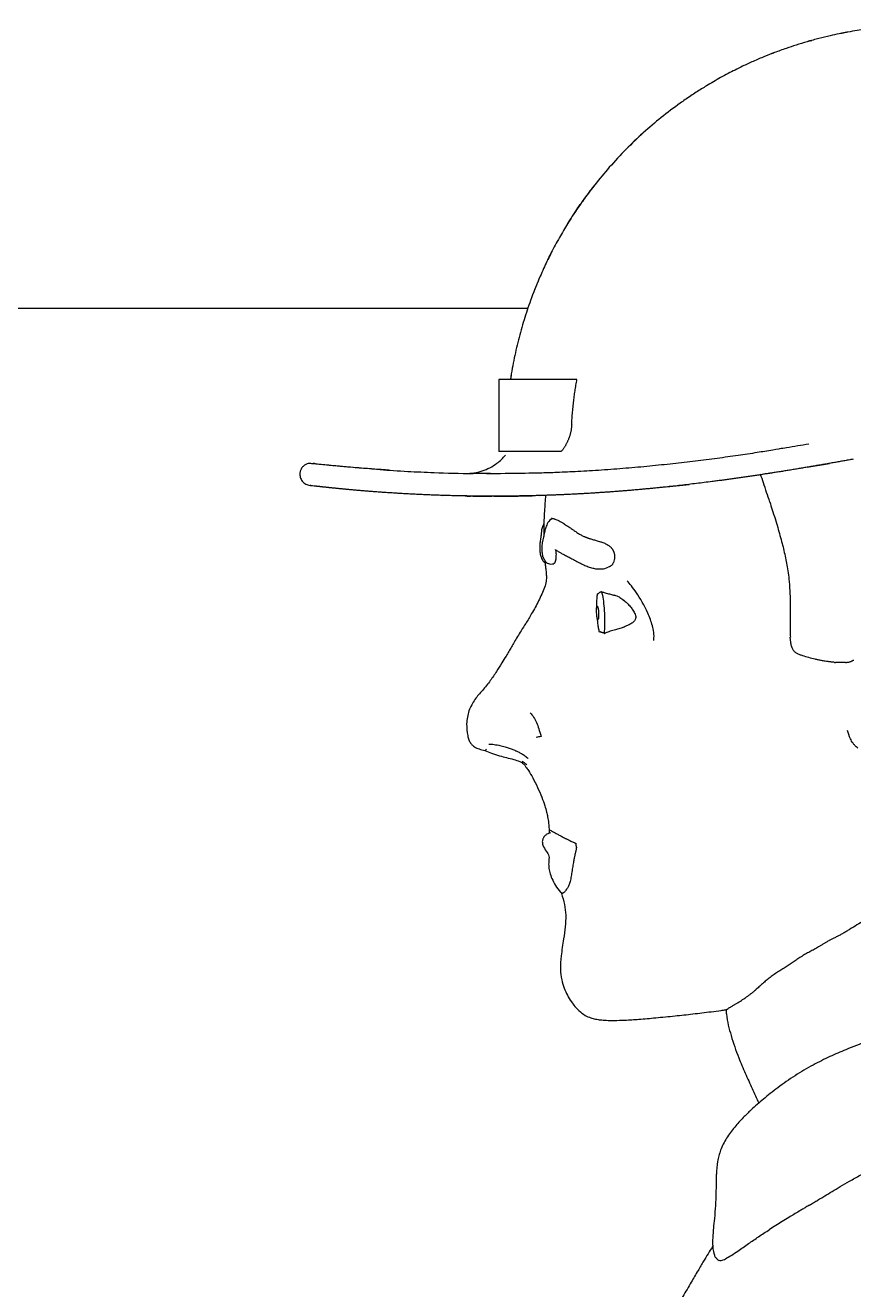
# Model space of a CAD drawing. Header units: inches. Extents: x 16559 to 58559, y 6500 to 36200.
# Drawn here: x 48949.2 to 49182.4, y 30998.1 to 31354 of the extents above; entities that cross this region are included whole.
import ezdxf

# ---------------------------------------------------------------- set-up
doc = ezdxf.new("R2010")
doc.units = ezdxf.units.IN
doc.header["$LTSCALE"] = 300
doc.layers.add('PROTEZIONI', color=40, linetype='Continuous')

# ---------------------------------------------------------------- blocks, each defined once
blk = doc.blocks.new('A$C3e97a4e5')
at = {"color": 7, "linetype": 'Continuous', "lineweight": 25}
for p, q in [((20.12, 1875.41), (20.5, 1875.52)), ((-45.61, 1780.07), (-67.62, 1780.07)), ((-67.62, 1780.07), (-67.62, 1759.75)), ((-64.15, 1781.29), (-64.33, 1780.07)), ((-50.04, 1759.75), (-67.62, 1759.75)), ((19.16, 1755.38), (25.45, 1756.44)), ((-61.46, 1753.62), (-63.94, 1753.59)), ((-20.44, 1749.84), (-14.01, 1750.53)), ((-84.01, 1747.45), (-83.34, 1747.42)), ((-76.79, 1747.29), (-77.06, 1747.27)), ((-76.69, 1747.26), (-76.32, 1747.25)), ((-71.14, 1747.2), (-69.56, 1747.2)), ((-57.4, 1747.36), (-54.43, 1747.45)), ((-56.11, 1747.41), (-54.43, 1747.46)), ((-36.55, 1727.31), (-36.85, 1727.26)), ((-39.87, 1712.76), (-39.84, 1712.66)), ((14.54, 1706.08), (14.43, 1707.56)), ((-58.05, 1667.93), (-58.05, 1667.94)), ((-6.35, 1556.24), (-6.34, 1556.38)), ((-6.35, 1556.24), (-6.34, 1556.38)), ((-6, 1532.34), (-6.12, 1532.43))]:
    blk.add_line(p, q, dxfattribs=at)
for points, knots in [([(169.5, 1741.86), (169.46, 1742.15), (169.36, 1742.8), (169.2, 1743.99), (169.06, 1745.35), (168.91, 1747.21), (168.81, 1749.63), (168.83, 1752.48), (169.04, 1755.35), (169.17, 1758.21), (169.24, 1761.08), (169.23, 1763.96), (169.16, 1766.79), (168.99, 1770.17), (168.67, 1774.03), (168.14, 1778.47), (167.44, 1782.9), (166.62, 1787.02), (165.73, 1790.85), (164.81, 1794.28), (163.8, 1797.67), (162.9, 1800.37), (162.14, 1802.49), (161.59, 1803.98), (160.98, 1805.54), (160.36, 1807.09), (159.71, 1808.63), (159.08, 1810.08), (158.22, 1811.96), (157.14, 1814.24), (155.78, 1816.9), (154.36, 1819.52), (152.91, 1822.06), (151.42, 1824.5), (149.89, 1826.89), (148.05, 1829.62), (145.84, 1832.68), (143.25, 1836.02), (140.53, 1839.27), (137.73, 1842.38), (134.78, 1845.44), (132.08, 1848.04), (129.72, 1850.18), (127.83, 1851.81), (125.91, 1853.41), (123.89, 1855.02), (121.79, 1856.62), (119.74, 1858.11), (117.64, 1859.56), (115.1, 1861.24), (112.14, 1863.08), (108.82, 1865), (105.47, 1866.79), (102.11, 1868.45), (98.72, 1869.99), (95.27, 1871.43), (90.8, 1873.13), (85.28, 1874.94), (78.72, 1876.69), (72.88, 1877.89), (67.75, 1878.69), (63.41, 1879.21), (59.09, 1879.56), (54.77, 1879.75), (50.48, 1879.78), (45.88, 1879.64), (40.98, 1879.3), (35.79, 1878.71), (30.66, 1877.89), (26.24, 1876.98), (22.42, 1876.05), (19.23, 1875.18), (16.16, 1874.25), (13.08, 1873.22), (10.12, 1872.15), (7.03, 1870.92), (4.04, 1869.65), (1.28, 1868.37), (-1.07, 1867.22), (-3.13, 1866.15), (-5.16, 1865.06), (-7.19, 1863.91), (-8.98, 1862.84), (-10.6, 1861.84), (-12.09, 1860.9), (-13.61, 1859.89), (-15.11, 1858.87), (-17.93, 1856.89), (-21.93, 1853.85), (-27, 1849.53), (-31.89, 1844.86), (-36.45, 1839.95), (-40.74, 1834.79), (-44.66, 1829.49), (-47.92, 1824.52), (-50.63, 1819.93), (-52.79, 1815.9), (-54.83, 1811.72), (-56.7, 1807.47), (-58.22, 1803.61), (-59.41, 1800.28), (-60.31, 1797.51), (-61.15, 1794.72), (-61.93, 1791.9), (-62.64, 1789.03), (-63.27, 1786.13), (-63.86, 1783.14), (-64.18, 1781.12), (-64.35, 1780.07)], [0, 0, 0, 0, 0.003146, 0.00704, 0.010751, 0.014824, 0.022437, 0.030257, 0.037806, 0.045633, 0.053322, 0.060916, 0.068875, 0.076108, 0.088165, 0.10013, 0.112089, 0.124312, 0.133962, 0.143808, 0.152947, 0.162476, 0.166722, 0.17108, 0.175345, 0.180205, 0.184482, 0.18881, 0.192989, 0.201115, 0.209163, 0.217103, 0.225104, 0.232712, 0.240171, 0.247968, 0.259234, 0.270605, 0.281999, 0.293378, 0.304322, 0.316237, 0.323629, 0.329982, 0.336314, 0.343823, 0.350781, 0.35761, 0.364221, 0.371388, 0.382089, 0.392313, 0.402309, 0.412687, 0.422532, 0.432333, 0.442777, 0.461094, 0.479075, 0.497503, 0.509137, 0.52089, 0.532735, 0.544029, 0.555787, 0.567259, 0.581152, 0.595373, 0.609293, 0.623011, 0.631717, 0.640982, 0.649697, 0.657591, 0.667112, 0.675072, 0.684414, 0.693241, 0.699639, 0.705451, 0.711939, 0.718227, 0.724254, 0.728776, 0.73359, 0.738412, 0.74352, 0.748188, 0.766156, 0.783997, 0.801875, 0.8206, 0.837975, 0.85593, 0.873712, 0.885893, 0.898795, 0.910604, 0.92337, 0.936188, 0.944052, 0.951857, 0.959685, 0.967554, 0.975434, 0.98349, 0.991434, 1, 1, 1, 1]), ([(30.62, 1877.84), (30.46, 1877.81), (30.02, 1877.73), (29.51, 1877.63), (29.07, 1877.55), (28.62, 1877.46), (28.58, 1877.45), (28.55, 1877.44)], [0, 0, 0, 0, 0.076946, 0.203365, 0.353017, 0.533227, 1, 1, 1, 1]), ([(20.06, 1875.4), (19.81, 1875.33), (19.56, 1875.26), (19.19, 1875.15), (19.17, 1875.15)], [0, 0, 0, 0, 0.968918, 1, 1, 1, 1]), ([(20.12, 1875.42), (20.07, 1875.4), (19.88, 1875.35), (19.64, 1875.28), (19.45, 1875.23)], [0, 0, 0, 0, 0.256858, 1, 1, 1, 1]), ([(9.9, 1872.05), (9.83, 1872.02), (9.55, 1871.91), (9.27, 1871.81), (9.11, 1871.74), (9.06, 1871.72), (9.07, 1871.73), (9.07, 1871.73)], [0, 0, 0, 0, 0.171008, 0.615558, 0.805151, 0.98213, 1, 1, 1, 1]), ([(-7.45, 1863.74), (-7.52, 1863.7), (-7.85, 1863.51), (-8.46, 1863.15), (-8.93, 1862.87), (-9.18, 1862.71), (-9.19, 1862.71), (-9.19, 1862.71)], [0, 0, 0, 0, 0.056077, 0.254783, 0.485806, 0.758312, 1, 1, 1, 1]), ([(-27.19, 1849.27), (-28.56, 1848.01), (-30.06, 1846.64), (-31.46, 1845.19), (-31.57, 1845.07)], [0, 0, 0, 0, 0.922873, 1, 1, 1, 1]), ([(-40.66, 1834.79), (-40.69, 1834.76), (-41.07, 1834.27), (-41.83, 1833.28), (-42.98, 1831.75), (-43.89, 1830.49), (-44.37, 1829.79), (-44.51, 1829.59)], [0, 0, 0, 0, 0.013092, 0.183178, 0.473968, 0.845703, 1, 1, 1, 1]), ([(-48.23, 1823.94), (-48.17, 1824.03), (-47.9, 1824.47), (-47.46, 1825.17), (-46.83, 1826.15), (-46.21, 1827.11), (-45.47, 1828.21), (-44.98, 1828.91), (-44.7, 1829.32)], [0, 0, 0, 0, 0.0528336, 0.2408389, 0.3824349, 0.5990876, 0.7724043, 1, 1, 1, 1]), ([(-53.78, 1813.85), (-53.66, 1814.11), (-53.39, 1814.67), (-53.1, 1815.22), (-52.95, 1815.52)], [0, 0, 0, 0, 0.466159, 1, 1, 1, 1]), ([(-56.08, 1808.86), (-56.08, 1808.87), (-56.06, 1808.9), (-56.28, 1808.41), (-56.53, 1807.81), (-56.64, 1807.54)], [0, 0, 0, 0, 0.227898, 0.665809, 1, 1, 1, 1]), ([(-56.7, 1807.41), (-56.73, 1807.33), (-56.94, 1806.83), (-57.49, 1805.46), (-58.04, 1804.08), (-58.35, 1803.19), (-58.38, 1803.13)], [0, 0, 0, 0, 0.076661, 0.500954, 0.964148, 1, 1, 1, 1]), ([(-47.1, 1767.32), (-47.08, 1767.62), (-47.05, 1768.22), (-46.99, 1769.12), (-46.92, 1770.02), (-46.85, 1770.92), (-46.77, 1771.82), (-46.67, 1772.72), (-46.55, 1773.86), (-46.38, 1775.23), (-46.15, 1776.85), (-45.9, 1778.46), (-45.71, 1779.53), (-45.61, 1780.07)], [0, 0, 0, 0, 0.070266, 0.140518, 0.210765, 0.28101, 0.35126, 0.42152, 0.491797, 0.618857, 0.745888, 0.872924, 1, 1, 1, 1]), ([(-47.1, 1767.32), (-47.1, 1767.2), (-47.12, 1766.95), (-47.15, 1766.59), (-47.2, 1766.23), (-47.26, 1765.86), (-47.32, 1765.5), (-47.4, 1765.13), (-47.49, 1764.77), (-47.59, 1764.4), (-47.71, 1764.04), (-47.83, 1763.68), (-47.92, 1763.44), (-47.97, 1763.33)], [0, 0, 0, 0, 0.08889, 0.178123, 0.267719, 0.357701, 0.448087, 0.5389, 0.630156, 0.721876, 0.814078, 0.90678, 1, 1, 1, 1]), ([(-47.97, 1763.33), (-48.01, 1763.22), (-48.09, 1763), (-48.23, 1762.69), (-48.38, 1762.37), (-48.54, 1762.06), (-48.7, 1761.75), (-48.82, 1761.55), (-48.88, 1761.45)], [0, 0, 0, 0, 0.165407, 0.331286, 0.49766, 0.664554, 0.831992, 1, 1, 1, 1]), ([(-76.95, 1753.61), (-75.38, 1753.59), (-72.22, 1754.06), (-68.38, 1756.05), (-66.42, 1757.92), (-65.71, 1758.78)], [8.281471, 8.281471, 8.281471, 8.281471, 12.505957, 16.730444, 19.714273, 19.714273, 19.714273, 19.714273]), ([(12.92, 1760.76), (11.77, 1760.57), (9.16, 1760.13), (4.76, 1759.41), (-0.45, 1758.63), (-6.23, 1757.83), (-12.36, 1757.05), (-18.69, 1756.31), (-25.22, 1755.64), (-31.92, 1755.03), (-38.69, 1754.52), (-45.16, 1754.13), (-50.98, 1753.87), (-55.91, 1753.71), (-59.99, 1753.63), (-62.36, 1753.6), (-63.42, 1753.59)], [0, 0, 0, 0, 0.042444, 0.096803, 0.163147, 0.236774, 0.313643, 0.39376, 0.477122, 0.563733, 0.65361, 0.74329, 0.823118, 0.892508, 0.951462, 1, 1, 1, 1]), ([(-48.88, 1761.45), (-48.93, 1761.35), (-49.05, 1761.16), (-49.23, 1760.88), (-49.42, 1760.59), (-49.62, 1760.31), (-49.83, 1760.03), (-49.97, 1759.84), (-50.04, 1759.75)], [0, 0, 0, 0, 0.161327, 0.324761, 0.490324, 0.658037, 0.827923, 1, 1, 1, 1]), ([(19.67, 1761.88), (17.55, 1761.52), (14.78, 1761.05), (12.01, 1760.61), (11.34, 1760.51)], [0, 0, 0, 0, 0.760379, 1, 1, 1, 1]), ([(-121.28, 1756.42), (-121.57, 1756.31), (-122.16, 1756.09), (-122.85, 1755.45), (-123.37, 1754.67), (-123.51, 1754.06), (-123.57, 1753.76)], [0, 0, 0, 0, 0.250002, 0.499712, 0.749974, 1, 1, 1, 1]), ([(-101.38, 1754.72), (-102.24, 1754.78), (-104.22, 1754.92), (-107.19, 1755.16), (-110.19, 1755.41), (-112.99, 1755.66), (-115.51, 1755.89), (-117.78, 1756.11), (-119.62, 1756.29), (-120.94, 1756.41), (-121.17, 1756.42), (-121.28, 1756.42)], [0, 0, 0, 0, 0.069867, 0.160925, 0.265848, 0.363946, 0.471739, 0.589227, 0.71642, 0.853331, 1, 1, 1, 1]), ([(-98.56, 1754.53), (-98.99, 1754.56), (-100.01, 1754.63), (-101.65, 1754.74), (-103.6, 1754.88), (-105.8, 1755.05), (-108.19, 1755.24), (-110.69, 1755.45), (-113.21, 1755.68), (-115.63, 1755.91), (-117.83, 1756.12), (-119.63, 1756.29), (-120.95, 1756.41), (-121.17, 1756.42), (-121.28, 1756.42)], [0, 0, 0, 0, 0.030464, 0.070449, 0.119985, 0.179104, 0.247835, 0.326195, 0.414201, 0.511875, 0.619271, 0.73643, 0.863342, 1, 1, 1, 1]), ([(-119.87, 1756.5), (-119.87, 1756.49), (-119.8, 1756.49), (-119.5, 1756.45), (-119.24, 1756.42)], [0, 0, 0, 0, 0.1120848, 1, 1, 1, 1]), ([(18.84, 1755.3), (18.4, 1755.22), (17.51, 1755.07), (16.18, 1754.85), (14.85, 1754.63), (13.52, 1754.41), (12.19, 1754.2), (10.86, 1753.99), (9.53, 1753.78), (8.2, 1753.57), (6.87, 1753.37), (5.98, 1753.23), (5.54, 1753.16)], [0, 0, 0, 0, 0.099783, 0.199655, 0.299601, 0.399605, 0.499651, 0.599726, 0.699813, 0.799897, 0.899965, 1, 1, 1, 1]), ([(32.12, 1757.61), (31.68, 1757.54), (30.8, 1757.38), (29.48, 1757.14), (28.15, 1756.91), (26.82, 1756.67), (25.49, 1756.44), (24.16, 1756.21), (22.83, 1755.98), (21.5, 1755.75), (20.17, 1755.52), (19.28, 1755.37), (18.84, 1755.3)], [0, 0, 0, 0, 0.099654, 0.19944, 0.299337, 0.399326, 0.499384, 0.599491, 0.699627, 0.799771, 0.899902, 1, 1, 1, 1]), ([(-123.57, 1753.79), (-123.57, 1753.36), (-123.59, 1752.52), (-122.97, 1751.37), (-121.98, 1750.51), (-121.14, 1750.3), (-120.71, 1750.2)], [0, 0, 0, 0, 0.251288, 0.501669, 0.751373, 1, 1, 1, 1]), ([(-93.22, 1754.2), (-90.85, 1754.07), (-85.05, 1753.8), (-78.66, 1753.63), (-74.84, 1753.58)], [287.89171, 287.89171, 287.89171, 287.89171, 299.100712, 314.058925, 314.058925, 314.058925, 314.058925]), ([(-61.82, 1753.64), (-62.71, 1753.61), (-67.28, 1753.49), (-71.47, 1753.54), (-74.84, 1753.58)], [0, 0, 0, 0, 0.194871, 1, 1, 1, 1]), ([(-69.98, 1753.55), (-71.07, 1753.55), (-73.06, 1753.56), (-74.28, 1753.57), (-74.83, 1753.58)], [0, 0, 0, 0, 0.547012, 1, 1, 1, 1]), ([(5.54, 1753.16), (5.1, 1753.1), (4.23, 1752.97), (2.91, 1752.77), (1.6, 1752.58), (0.29, 1752.39), (-1.03, 1752.21), (-2.34, 1752.02), (-3.65, 1751.84), (-4.96, 1751.67), (-6.27, 1751.49), (-7.88, 1751.29), (-9.78, 1751.04), (-11.98, 1750.77), (-14.17, 1750.51), (-16.36, 1750.26), (-18.55, 1750.01), (-20, 1749.86), (-20.72, 1749.78)], [0, 0, 0, 0, 0.049511, 0.099062, 0.148646, 0.198259, 0.247894, 0.297547, 0.347213, 0.396887, 0.446563, 0.496236, 0.58005, 0.66395, 0.747915, 0.831924, 0.915959, 1, 1, 1, 1]), ([(8.65, 1745.57), (8.06, 1747.37), (7.2, 1749.99), (6.33, 1752.59), (6.06, 1753.41)], [0, 0, 0, 0, 0.685643, 1, 1, 1, 1]), ([(9.41, 1753.77), (9.16, 1753.73), (8.63, 1753.65), (7.81, 1753.52), (7.25, 1753.43), (6.97, 1753.39)], [0, 0, 0, 0, 0.307391, 0.653689, 1, 1, 1, 1]), ([(-119.53, 1750.06), (-119.85, 1750.1), (-120.43, 1750.17), (-120.6, 1750.19), (-120.68, 1750.2)], [0, 0, 0, 0, 0.5542863, 1, 1, 1, 1]), ([(-116.56, 1749.73), (-116.65, 1749.74), (-116.85, 1749.76), (-117.13, 1749.79), (-117.4, 1749.82), (-117.66, 1749.85), (-117.9, 1749.88), (-118.14, 1749.91), (-118.37, 1749.93), (-118.59, 1749.96), (-118.8, 1749.98), (-119, 1750), (-119.19, 1750.02), (-119.36, 1750.04), (-119.47, 1750.06), (-119.53, 1750.06)], [0, 0, 0, 0, 0.0769777, 0.1539197, 0.2308333, 0.3077254, 0.3846033, 0.4614743, 0.5383456, 0.6152247, 0.692119, 0.7690362, 0.8459836, 0.922969, 1, 1, 1, 1]), ([(-111.94, 1749.26), (-112.08, 1749.27), (-112.35, 1749.3), (-112.75, 1749.34), (-113.15, 1749.38), (-113.53, 1749.42), (-113.9, 1749.45), (-114.27, 1749.49), (-114.62, 1749.53), (-114.97, 1749.56), (-115.31, 1749.6), (-115.63, 1749.63), (-115.95, 1749.67), (-116.26, 1749.7), (-116.46, 1749.72), (-116.56, 1749.73)], [0, 0, 0, 0, 0.076987, 0.153941, 0.230867, 0.307773, 0.384663, 0.461545, 0.538423, 0.615306, 0.692198, 0.769107, 0.846039, 0.923001, 1, 1, 1, 1]), ([(-105.8, 1748.71), (-105.99, 1748.72), (-106.37, 1748.75), (-106.93, 1748.8), (-107.47, 1748.85), (-108.01, 1748.9), (-108.54, 1748.94), (-109.06, 1748.99), (-109.56, 1749.04), (-110.06, 1749.08), (-110.54, 1749.13), (-111.02, 1749.17), (-111.49, 1749.22), (-111.79, 1749.25), (-111.94, 1749.26)], [0, 0, 0, 0, 0.0835115, 0.1669699, 0.2503811, 0.3337512, 0.4170862, 0.5003926, 0.5836767, 0.6669452, 0.7502049, 0.8334625, 0.9167252, 1, 1, 1, 1]), ([(-98.31, 1748.15), (-98.53, 1748.16), (-98.98, 1748.19), (-99.64, 1748.24), (-100.3, 1748.29), (-100.95, 1748.33), (-101.59, 1748.38), (-102.21, 1748.42), (-102.84, 1748.47), (-103.45, 1748.52), (-104.05, 1748.57), (-104.64, 1748.61), (-105.23, 1748.66), (-105.61, 1748.69), (-105.8, 1748.71)], [0, 0, 0, 0, 0.0833777, 0.166732, 0.2500672, 0.3333876, 0.4166979, 0.5000028, 0.5833072, 0.666616, 0.7499344, 0.8332676, 0.9166209, 1, 1, 1, 1]), ([(-89.61, 1747.66), (-89.87, 1747.68), (-90.38, 1747.7), (-91.14, 1747.74), (-91.89, 1747.77), (-92.64, 1747.81), (-93.37, 1747.85), (-94.1, 1747.89), (-94.82, 1747.93), (-95.53, 1747.98), (-96.24, 1748.02), (-96.94, 1748.06), (-97.63, 1748.11), (-98.08, 1748.13), (-98.31, 1748.15)], [0, 0, 0, 0, 0.083344, 0.166676, 0.249998, 0.333313, 0.416624, 0.499935, 0.58325, 0.666571, 0.749902, 0.833249, 0.916613, 1, 1, 1, 1]), ([(-45.94, 1747.8), (-46.33, 1747.78), (-47.1, 1747.74), (-48.26, 1747.68), (-49.41, 1747.63), (-50.56, 1747.58), (-51.7, 1747.54), (-52.84, 1747.49), (-53.97, 1747.45), (-55.1, 1747.42), (-56.22, 1747.38), (-57.34, 1747.35), (-58.45, 1747.32), (-59.56, 1747.3), (-60.66, 1747.28), (-61.76, 1747.26), (-62.85, 1747.24), (-63.93, 1747.23), (-65.01, 1747.21), (-66.09, 1747.21), (-67.15, 1747.2), (-68.21, 1747.2), (-68.92, 1747.2), (-69.27, 1747.2)], [0, 0, 0, 0, 0.047527, 0.095067, 0.14262, 0.190184, 0.237759, 0.285344, 0.332938, 0.380541, 0.428151, 0.47577, 0.523395, 0.571028, 0.618666, 0.666311, 0.713963, 0.76162, 0.809283, 0.856953, 0.904628, 0.952311, 1, 1, 1, 1]), ([(-20.72, 1749.78), (-21.13, 1749.74), (-21.95, 1749.66), (-23.17, 1749.53), (-24.4, 1749.41), (-25.62, 1749.29), (-26.84, 1749.18), (-28.06, 1749.07), (-29.27, 1748.96), (-30.48, 1748.85), (-31.69, 1748.75), (-32.9, 1748.66), (-34.1, 1748.56), (-35.3, 1748.47), (-36.5, 1748.38), (-37.69, 1748.3), (-38.88, 1748.22), (-40.07, 1748.14), (-41.25, 1748.06), (-42.43, 1747.99), (-43.61, 1747.92), (-44.78, 1747.86), (-45.56, 1747.82), (-45.94, 1747.8)], [0, 0, 0, 0, 0.047448, 0.094928, 0.142436, 0.189971, 0.237531, 0.285112, 0.332712, 0.380329, 0.427962, 0.475607, 0.523262, 0.570927, 0.618598, 0.666274, 0.713953, 0.761634, 0.809314, 0.856992, 0.904667, 0.952336, 1, 1, 1, 1]), ([(-69.27, 1747.2), (-69.6, 1747.2), (-70.26, 1747.2), (-71.25, 1747.2), (-72.24, 1747.21), (-73.22, 1747.21), (-74.19, 1747.22), (-75.15, 1747.24), (-76.11, 1747.25), (-77.06, 1747.27), (-78.01, 1747.28), (-78.94, 1747.3), (-79.87, 1747.32), (-80.8, 1747.35), (-81.71, 1747.37), (-82.62, 1747.4), (-83.52, 1747.43), (-84.42, 1747.46), (-85.3, 1747.49), (-86.18, 1747.52), (-87.05, 1747.55), (-87.91, 1747.59), (-88.77, 1747.63), (-89.33, 1747.65), (-89.61, 1747.66)], [0, 0, 0, 0, 0.045433, 0.090864, 0.136292, 0.181719, 0.227144, 0.272568, 0.317992, 0.363417, 0.408844, 0.454272, 0.499704, 0.54514, 0.590581, 0.636028, 0.681483, 0.726947, 0.772421, 0.817907, 0.863406, 0.90892, 0.954451, 1, 1, 1, 1]), ([(-71.14, 1747.2), (-72.08, 1747.2), (-73.81, 1747.22), (-75.06, 1747.23), (-75.58, 1747.24)], [370.285263, 370.285263, 370.285263, 370.285263, 378.546026, 387.571522, 387.571522, 387.571522, 387.571522]), ([(-74.95, 1747.24), (-74.82, 1747.23), (-74.14, 1747.23), (-72.74, 1747.22), (-71.24, 1747.21), (-70.74, 1747.21)], [0, 0, 0, 0, 0.132093, 0.713296, 1, 1, 1, 1]), ([(-69.02, 1747.2), (-68.64, 1747.2), (-67.19, 1747.2), (-65.27, 1747.22), (-63.86, 1747.23)], [0, 0, 0, 0, 0.261516, 1, 1, 1, 1]), ([(-67.17, 1747.22), (-66.88, 1747.22), (-65.62, 1747.23), (-63.43, 1747.25), (-61.35, 1747.29), (-60.54, 1747.31)], [0, 0, 0, 0, 0.154024, 0.66846, 1, 1, 1, 1]), ([(-63.86, 1747.23), (-62.4, 1747.25), (-60.66, 1747.27), (-58.56, 1747.33), (-58.23, 1747.34)], [0, 0, 0, 0, 0.845134, 1, 1, 1, 1]), ([(-54.43, 1747.52), (-54.55, 1746), (-54.81, 1742.82), (-54.97, 1739.01), (-54.96, 1736.73), (-54.95, 1736.1)], [0, 0, 0, 0, 0.400906, 0.835564, 1, 1, 1, 1]), ([(8.63, 1745.58), (8.87, 1744.85), (9.65, 1742.46), (10.84, 1738.59), (12.11, 1734.08), (12.95, 1730.55), (13.48, 1727.77), (13.84, 1725.55), (14.16, 1722.84), (14.34, 1719.96), (14.41, 1716.95), (14.39, 1714.06), (14.38, 1711.12), (14.34, 1708.96), (14.43, 1707.79), (14.44, 1707.56)], [0, 0, 0, 0, 0.059301, 0.194069, 0.3128097, 0.4208502, 0.4725593, 0.5293197, 0.5934689, 0.6813089, 0.750271, 0.8271457, 0.9067383, 0.9815404, 1, 1, 1, 1]), ([(-52.56, 1741.11), (-53, 1740.67), (-53.83, 1739.85), (-54.43, 1738.45), (-54.7, 1737.32), (-54.84, 1736.47), (-54.96, 1736.06), (-55.15, 1735.38), (-55.35, 1734.4), (-55.49, 1733.24), (-55.53, 1732.07), (-55.44, 1730.92), (-55.13, 1729.75), (-54.59, 1728.87), (-53.96, 1728.35), (-53.29, 1728.08), (-52.65, 1728.1), (-52.26, 1728.17), (-52.15, 1728.19)], [0, 0, 0, 0, 0.092343, 0.174043, 0.247725, 0.317724, 0.409597, 0.488621, 0.555269, 0.650503, 0.703644, 0.763283, 0.82527, 0.881656, 0.91074, 0.941526, 0.983157, 1, 1, 1, 1]), ([(-52.75, 1740.93), (-52.74, 1740.94), (-52.72, 1740.95), (-52.69, 1740.96), (-52.64, 1740.97), (-52.6, 1740.97), (-52.53, 1740.96), (-52.38, 1740.92), (-52.14, 1740.85), (-51.84, 1740.75), (-51.5, 1740.63), (-51, 1740.42), (-50.32, 1740.09), (-49.67, 1739.72), (-49.07, 1739.35), (-48.52, 1738.99), (-47.83, 1738.52), (-47.11, 1738.01), (-46.46, 1737.55), (-45.92, 1737.18), (-45.44, 1736.86), (-44.93, 1736.54), (-44.48, 1736.29), (-44.07, 1736.07), (-43.78, 1735.94), (-43.64, 1735.88)], [0, 0, 0, 0, 0.01653, 0.034043, 0.052517, 0.070751, 0.089216, 0.125296, 0.195851, 0.230503, 0.265051, 0.334895, 0.409132, 0.484176, 0.536132, 0.593298, 0.655089, 0.745224, 0.801896, 0.834504, 0.882153, 0.920187, 0.948752, 0.975298, 1, 1, 1, 1]), ([(-54.9, 1739.5), (-55.09, 1739.1), (-55.5, 1738.26), (-55.65, 1737.13), (-55.71, 1736.18), (-55.76, 1735.75), (-56, 1734.46), (-56.11, 1733.05), (-56.09, 1731.82), (-55.94, 1730.61), (-55.53, 1729.5), (-55.03, 1728.78), (-54.69, 1728.54), (-54.59, 1728.47)], [0, 0, 0, 0, 0.081287, 0.170594, 0.264082, 0.454142, 0.593424, 0.710627, 0.774772, 0.851585, 0.927913, 0.980737, 1, 1, 1, 1]), ([(-43.64, 1735.88), (-43.57, 1735.84), (-43.42, 1735.78), (-43.19, 1735.68), (-42.95, 1735.59), (-42.71, 1735.5), (-42.46, 1735.41), (-42.21, 1735.33), (-41.96, 1735.25), (-41.62, 1735.15), (-41.19, 1735.03), (-40.69, 1734.89), (-40.16, 1734.75), (-39.59, 1734.59), (-39.05, 1734.42), (-38.52, 1734.24), (-38.05, 1734.06), (-37.55, 1733.83), (-37.09, 1733.58), (-36.71, 1733.33), (-36.42, 1733.11), (-36.22, 1732.93), (-36.03, 1732.74), (-35.92, 1732.61), (-35.86, 1732.55)], [0, 0, 0, 0, 0.0360607, 0.0717999, 0.1072498, 0.1424431, 0.1774121, 0.2121893, 0.2468062, 0.2812941, 0.3453414, 0.4131621, 0.4695921, 0.5402994, 0.6168752, 0.6628953, 0.7265426, 0.7806126, 0.8400106, 0.8928829, 0.9220135, 0.9494934, 0.9754446, 1, 1, 1, 1]), ([(-51.75, 1732.17), (-51.75, 1732.17), (-51.76, 1732.15), (-51.62, 1732.09), (-51.34, 1731.92), (-50.84, 1731.62), (-50.17, 1731.23), (-49.34, 1730.79), (-48.43, 1730.31), (-47.37, 1729.77), (-46.27, 1729.2), (-45.05, 1728.54), (-43.76, 1727.9), (-42.49, 1727.35), (-41.28, 1726.97), (-40.08, 1726.73), (-39.06, 1726.7), (-38.12, 1726.77), (-37.43, 1726.98), (-37, 1727.12), (-36.83, 1727.18)], [0, 0, 0, 0, 0.003625, 0.043396, 0.101939, 0.179571, 0.276625, 0.375026, 0.474083, 0.54832, 0.614492, 0.688217, 0.749571, 0.799919, 0.84937, 0.889313, 0.930714, 0.955153, 0.982343, 1, 1, 1, 1]), ([(-51.47, 1732.14), (-51.48, 1732.11), (-51.52, 1732.01), (-51.52, 1731.73), (-51.52, 1731.24), (-51.5, 1730.57), (-51.54, 1730.01), (-51.56, 1729.73)], [0, 0, 0, 0, 0.0933307, 0.3252546, 0.5480337, 0.7764706, 1, 1, 1, 1]), ([(-35.86, 1732.55), (-35.83, 1732.5), (-35.75, 1732.42), (-35.65, 1732.27), (-35.56, 1732.13), (-35.48, 1731.98), (-35.4, 1731.83), (-35.33, 1731.68), (-35.27, 1731.53), (-35.21, 1731.37), (-35.16, 1731.21), (-35.1, 1730.96), (-35.04, 1730.61), (-35.01, 1730.16), (-35.03, 1729.72), (-35.11, 1729.17), (-35.27, 1728.67), (-35.48, 1728.25), (-35.65, 1727.99), (-35.83, 1727.76), (-36.03, 1727.58), (-36.24, 1727.43), (-36.39, 1727.37), (-36.46, 1727.33)], [0, 0, 0, 0, 0.0268287, 0.0531653, 0.0790902, 0.1046836, 0.1300255, 0.1551939, 0.1802651, 0.205312, 0.2304037, 0.2556052, 0.3247222, 0.3944226, 0.4650286, 0.5353587, 0.6692754, 0.7311513, 0.7910732, 0.8464917, 0.9002502, 0.9506519, 1, 1, 1, 1]), ([(-54.66, 1729.13), (-54.62, 1728.69), (-54.54, 1727.9), (-54.41, 1726.85), (-54.3, 1725.86), (-54.2, 1724.7), (-54.23, 1723.18), (-54.54, 1722.08), (-54.71, 1721.48)], [0, 0, 0, 0, 0.174349, 0.306037, 0.410717, 0.561314, 0.756823, 1, 1, 1, 1]), ([(-51.67, 1729.08), (-51.68, 1729.01), (-51.72, 1728.88), (-51.77, 1728.7), (-51.83, 1728.55), (-51.89, 1728.42), (-51.95, 1728.33), (-52.02, 1728.26), (-52.08, 1728.21), (-52.15, 1728.19), (-52.19, 1728.2), (-52.22, 1728.2)], [0, 0, 0, 0, 0.157979, 0.303353, 0.437717, 0.562313, 0.665866, 0.760406, 0.846924, 0.926423, 1, 1, 1, 1]), ([(-51.56, 1729.73), (-51.56, 1729.68), (-51.57, 1729.57), (-51.6, 1729.4), (-51.63, 1729.24), (-51.65, 1729.14), (-51.67, 1729.08)], [0, 0, 0, 0, 0.2557631, 0.5130725, 0.7472729, 1, 1, 1, 1]), ([(-54.71, 1721.48), (-55.26, 1720.22), (-56.35, 1717.71), (-58.21, 1714.38), (-59.87, 1711.59), (-61.25, 1709.46), (-62.35, 1707.71), (-63.26, 1706.19), (-64.07, 1704.8), (-64.82, 1703.49), (-65.7, 1701.99), (-66.83, 1700.11), (-68.28, 1697.8), (-70.05, 1695.16), (-71.47, 1693.45), (-72.23, 1692.53)], [0, 0, 0, 0, 0.121817, 0.241721, 0.336847, 0.408877, 0.466311, 0.520195, 0.565351, 0.608629, 0.653492, 0.719155, 0.803501, 0.894398, 1, 1, 1, 1]), ([(-40.01, 1715.82), (-40.01, 1715.83), (-40.02, 1716.35), (-40.01, 1717.31), (-39.96, 1718.64), (-39.89, 1719.35), (-39.85, 1719.7)], [0, 0, 0, 0, 0.00536, 0.339094, 0.670729, 1, 1, 1, 1]), ([(-39.39, 1719.96), (-39.42, 1719.93), (-39.48, 1719.87), (-39.57, 1719.79), (-39.68, 1719.74), (-39.77, 1719.72), (-39.82, 1719.71), (-39.85, 1719.7)], [0, 0, 0, 0, 0.316753, 0.588431, 0.815602, 0.901283, 1, 1, 1, 1]), ([(-38.61, 1720.28), (-38.61, 1720.28), (-38.59, 1720.27), (-38.59, 1720.25), (-38.6, 1720.25), (-38.65, 1720.24), (-38.76, 1720.23), (-38.9, 1720.22), (-39.05, 1720.19), (-39.18, 1720.13), (-39.27, 1720.07), (-39.34, 1720.01), (-39.38, 1719.97), (-39.39, 1719.96)], [0, 0, 0, 0, 0.040226, 0.076261, 0.124631, 0.177673, 0.298866, 0.444056, 0.584425, 0.724089, 0.862958, 0.933509, 1, 1, 1, 1]), ([(-38.61, 1720.28), (-38.47, 1720.24), (-38.19, 1720.16), (-37.65, 1720.01), (-37.06, 1719.85), (-36.27, 1719.63), (-35.64, 1719.46), (-35.16, 1719.35), (-35.09, 1719.33)], [0, 0, 0, 0, 0.145886, 0.304539, 0.505084, 0.664004, 0.949663, 1, 1, 1, 1]), ([(-37.92, 1708.58), (-37.89, 1708.78), (-37.79, 1709.62), (-37.7, 1711.48), (-37.76, 1714.27), (-37.99, 1717.07), (-38.31, 1719.08), (-38.53, 1720), (-38.61, 1720.28)], [12.704865, 12.704865, 12.704865, 12.704865, 13.40796, 15.344916, 17.281871, 19.218826, 21.155781, 22.261781, 22.261781, 22.261781, 22.261781]), ([(-35.18, 1719.35), (-35.19, 1719.35), (-35.23, 1719.36), (-35.02, 1719.35), (-34.45, 1719.21), (-33.5, 1718.73), (-32.76, 1718.16), (-32.36, 1717.86)], [0, 0, 0, 0, 0.037375, 0.248122, 0.466156, 0.71429, 1, 1, 1, 1]), ([(-39.83, 1712.65), (-39.87, 1712.74), (-39.94, 1713.02), (-40.04, 1713.63), (-40.1, 1714.37), (-40.12, 1715.1), (-40.09, 1715.72), (-40.04, 1716), (-40.01, 1716.09)], [3.873901, 3.873901, 3.873901, 3.873901, 5.810865, 7.747821, 9.684776, 11.621731, 13.558686, 15.495641, 15.495641, 15.495641, 15.495641]), ([(-39.9, 1715.99), (-39.91, 1715.99), (-39.97, 1716), (-40.04, 1715.75), (-40.09, 1715.6)], [0, 0, 0, 0, 0.356936, 1, 1, 1, 1]), ([(-40.01, 1716.09), (-39.98, 1716.19), (-39.91, 1716.28), (-39.83, 1716.19), (-39.79, 1716.1)], [8, 8, 8, 8, 9.936955, 11.873927, 11.873927, 11.873927, 11.873927]), ([(-39.79, 1716.1), (-39.75, 1716), (-39.68, 1715.73), (-39.58, 1715.11), (-39.52, 1714.38), (-39.5, 1713.64), (-39.53, 1713.02), (-39.58, 1712.74), (-39.61, 1712.65)], [11.873927, 11.873927, 11.873927, 11.873927, 13.810865, 15.747821, 17.684776, 19.621731, 21.558686, 23.495641, 23.495641, 23.495641, 23.495641]), ([(-32.53, 1717.96), (-32.35, 1717.83), (-31.82, 1717.43), (-31.02, 1716.66), (-30.2, 1715.63), (-29.64, 1714.74), (-29.24, 1713.98), (-29.08, 1713.44), (-29.07, 1712.99), (-29.14, 1712.65), (-29.28, 1712.3), (-29.43, 1712.1), (-29.51, 1711.99)], [0, 0, 0, 0, 0.100468, 0.304617, 0.468259, 0.63321, 0.720636, 0.805714, 0.848363, 0.893124, 0.942651, 1, 1, 1, 1]), ([(-39.3, 1708.9), (-39.37, 1709.26), (-39.52, 1709.98), (-39.71, 1711.28), (-39.8, 1712.21), (-39.84, 1712.66)], [0, 0, 0, 0, 0.3422988, 0.6869179, 1, 1, 1, 1]), ([(-39.61, 1712.65), (-39.64, 1712.56), (-39.71, 1712.46), (-39.79, 1712.55), (-39.83, 1712.65)], [0, 0, 0, 0, 1.936955, 3.873901, 3.873901, 3.873901, 3.873901]), ([(-29.42, 1712.11), (-29.68, 1711.87), (-30.21, 1711.36), (-31.17, 1710.9), (-32.02, 1710.5), (-32.65, 1710.26), (-32.69, 1710.23), (-32.7, 1710.22)], [0, 0, 0, 0, 0.20966, 0.441427, 0.66699, 0.834392, 1, 1, 1, 1]), ([(-38.11, 1708.77), (-38.14, 1708.77), (-38.21, 1708.77), (-38.34, 1708.78), (-38.55, 1708.8), (-38.72, 1708.85), (-38.84, 1708.92), (-38.91, 1708.96), (-38.96, 1708.98), (-39.02, 1708.99), (-39.09, 1708.99), (-39.17, 1708.96), (-39.24, 1708.93), (-39.28, 1708.91), (-39.3, 1708.9)], [0, 0, 0, 0, 0.065765, 0.14171, 0.278689, 0.543334, 0.674797, 0.749652, 0.803332, 0.866228, 0.91646, 0.961375, 0.978949, 1, 1, 1, 1]), ([(-37.92, 1708.58), (-37.91, 1708.59), (-37.9, 1708.63), (-37.88, 1708.67), (-37.89, 1708.7), (-37.91, 1708.73), (-37.99, 1708.76), (-38.07, 1708.76), (-38.11, 1708.77)], [0, 0, 0, 0, 0.0894626, 0.1696628, 0.275776, 0.3954706, 0.6558967, 1, 1, 1, 1]), ([(-37.92, 1708.58), (-37.89, 1708.59), (-37.81, 1708.62), (-37.74, 1708.65), (-37.7, 1708.67)], [0, 0, 0, 0, 0.497662, 1, 1, 1, 1]), ([(-32.6, 1710.23), (-33.01, 1710.11), (-33.9, 1709.86), (-35.26, 1709.48), (-36.59, 1709.09), (-37.36, 1708.8), (-37.7, 1708.67)], [0, 0, 0, 0, 0.208337, 0.4465661, 0.7501096, 1, 1, 1, 1]), ([(26.88, 1700.43), (26.74, 1700.44), (26.46, 1700.46), (26.02, 1700.51), (25.55, 1700.56), (24.94, 1700.64), (24.16, 1700.75), (23.24, 1700.91), (22.3, 1701.1), (21.1, 1701.37), (19.64, 1701.76), (18.35, 1702.15), (17.51, 1702.42), (17.09, 1702.56), (16.7, 1702.71), (16.19, 1702.96), (15.6, 1703.38), (15.16, 1704), (14.9, 1704.57), (14.74, 1705.04), (14.62, 1705.55), (14.57, 1705.9), (14.54, 1706.08)], [0, 0, 0, 0, 0.0292055, 0.0602795, 0.0932367, 0.1280768, 0.1880084, 0.257443, 0.3216932, 0.3853097, 0.5098879, 0.6299682, 0.6594663, 0.6885292, 0.7194741, 0.7457697, 0.8027087, 0.8630247, 0.8950381, 0.9290513, 0.9629823, 1, 1, 1, 1]), ([(29.94, 1700.4), (29.83, 1700.39), (29.62, 1700.38), (29.28, 1700.36), (28.94, 1700.36), (28.47, 1700.35), (27.87, 1700.37), (27.39, 1700.39), (27.15, 1700.41)], [0, 0, 0, 0, 0.117502, 0.23787, 0.361243, 0.487765, 0.739904, 1, 1, 1, 1]), ([(29.94, 1700.4), (30.06, 1700.41), (30.28, 1700.43), (30.6, 1700.47), (30.91, 1700.52), (31.21, 1700.6), (31.5, 1700.69), (31.78, 1700.81), (32.04, 1700.94), (32.19, 1701.04), (32.27, 1701.09)], [0, 0, 0, 0, 0.138123, 0.271026, 0.398732, 0.521424, 0.653208, 0.776243, 0.891517, 1, 1, 1, 1]), ([(-72.23, 1692.53), (-72.97, 1691.72), (-74.51, 1690), (-75.51, 1687.92), (-76.03, 1686.82)], [0, 0, 0, 0, 0.474665, 1, 1, 1, 1]), ([(-76.03, 1686.82), (-76.32, 1685.59), (-76.87, 1683.27), (-76.53, 1680.91), (-76.37, 1679.8)], [0, 0, 0, 0, 0.530536, 1, 1, 1, 1]), ([(-58.82, 1686.26), (-58.06, 1685.53), (-57.49, 1684.58), (-57.01, 1683.46), (-57, 1683.46)], [3.05194, 3.05194, 3.05194, 3.05194, 6.115051, 6.136918, 6.136918, 6.136918, 6.136918]), ([(-57, 1683.46), (-56.76, 1682.91), (-56.55, 1682.31), (-56.35, 1681.7), (-56.35, 1681.69)], [1.509985, 1.509985, 1.509985, 1.509985, 3.025022, 3.05194, 3.05194, 3.05194, 3.05194]), ([(33.47, 1676.23), (33.06, 1676.53), (32.59, 1677.01), (31.91, 1677.87), (31.07, 1679.31), (30.7, 1680.49), (30.53, 1681.26)], [0, 0, 0, 0, 0.700836, 1.401672, 2.803345, 5.60669, 5.60669, 5.60669, 5.60669]), ([(-76.37, 1679.8), (-76.27, 1679.4), (-76.09, 1678.67), (-75.62, 1677.75), (-75.08, 1677.09), (-74.27, 1676.48), (-73.08, 1676), (-72.09, 1675.72), (-71.57, 1675.57)], [0, 0, 0, 0, 0.180944, 0.324825, 0.444828, 0.552441, 0.761572, 1, 1, 1, 1]), ([(-70.4, 1677.38), (-70.29, 1677.41), (-70.08, 1677.47), (-69.13, 1677.38), (-67.82, 1677.13), (-66.28, 1676.76), (-65.01, 1676.37), (-63.9, 1675.99), (-62.95, 1675.6), (-62.06, 1675.19), (-61.16, 1674.72), (-60.16, 1674.1), (-59.62, 1673.64), (-59.32, 1673.4)], [0, 0, 0, 0, 0.086699, 0.168639, 0.31739, 0.431617, 0.521995, 0.598964, 0.672288, 0.728356, 0.80175, 0.892998, 1, 1, 1, 1]), ([(-55.72, 1679.55), (-55.99, 1679.5), (-56.44, 1679.43), (-56.85, 1679.35), (-57.06, 1679.32)], [0, 0, 0, 0, 0.766411, 1.529628, 1.529628, 1.529628, 1.529628]), ([(-71.57, 1675.57), (-70.95, 1675.34), (-69.56, 1674.82), (-67.53, 1674.12), (-65.41, 1673.6), (-63.51, 1673.15), (-62.28, 1672.73), (-61.72, 1672.53)], [0, 0, 0, 0, 0.192025, 0.431252, 0.624052, 0.826198, 1, 1, 1, 1]), ([(-71.56, 1675.58), (-71.56, 1675.58), (-71.55, 1675.57), (-71.48, 1675.62), (-71.36, 1675.73), (-71.2, 1675.88), (-71.11, 1675.97)], [0, 0, 0, 0, 0.142102, 0.415739, 0.69223, 1, 1, 1, 1]), ([(-61.72, 1672.53), (-61.45, 1672.4), (-60.98, 1672.18), (-60.38, 1671.63), (-60.11, 1671.2), (-59.96, 1670.95)], [0, 0, 0, 0, 0.376128, 0.635141, 1, 1, 1, 1]), ([(-59.74, 1671.61), (-59.89, 1671.74), (-60.23, 1672), (-60.66, 1672.3), (-61.06, 1672.5)], [0, 0, 0, 0, 0.694798, 1.398569, 1.398569, 1.398569, 1.398569]), ([(-59.96, 1670.95), (-59.73, 1670.64), (-59.02, 1669.69), (-58.45, 1668.64), (-58.06, 1667.93)], [0, 0, 0, 0, 0.322915, 1, 1, 1, 1]), ([(-58.05, 1667.93), (-57.6, 1667.03), (-56.68, 1665.25), (-55.55, 1662.62), (-54.71, 1660.3), (-54.18, 1658.45), (-53.83, 1656.81), (-53.57, 1655), (-53.45, 1653.45), (-53.39, 1652.51), (-53.38, 1652.33)], [0, 0, 0, 0, 0.18344, 0.368059, 0.52173, 0.633856, 0.717266, 0.82702, 0.968328, 1, 1, 1, 1]), ([(-53.1, 1652.44), (-53.43, 1652.34), (-54.04, 1652.15), (-54.69, 1651.59), (-55.05, 1651.06), (-55.19, 1650.74), (-55.32, 1650.4), (-55.38, 1649.98), (-55.34, 1649.5), (-55.08, 1648.52), (-54.38, 1647.37), (-53.45, 1646.15), (-53.48, 1644.99), (-53.61, 1643.84), (-53.56, 1642.42), (-53.18, 1640.75), (-52.42, 1639), (-51.38, 1637.04), (-50.34, 1635.85), (-49.79, 1635.22)], [0, 0, 0, 0, 0.062765, 0.113429, 0.152178, 0.18157, 0.207621, 0.232466, 0.257339, 0.283336, 0.377247, 0.448656, 0.489256, 0.537443, 0.612932, 0.687778, 0.777874, 0.882418, 1, 1, 1, 1]), ([(-53.3, 1652.38), (-53.31, 1652.47), (-53.32, 1652.7), (-53.33, 1652.99), (-53.31, 1653.2), (-53.21, 1653.24), (-52.97, 1653.11), (-52.48, 1652.81), (-51.72, 1652.4), (-50.85, 1651.95), (-49.89, 1651.43), (-49.2, 1651.06), (-48.85, 1650.87)], [0, 0, 0, 0, 0.043991, 0.107002, 0.17303, 0.243132, 0.318266, 0.442611, 0.58179, 0.730267, 0.860799, 1, 1, 1, 1]), ([(-48.85, 1650.87), (-48.76, 1650.83), (-48.6, 1650.74), (-48.35, 1650.61), (-48.1, 1650.49), (-47.77, 1650.33), (-47.37, 1650.13), (-47.02, 1649.98), (-46.85, 1649.9)], [0, 0, 0, 0, 0.141046, 0.264184, 0.397488, 0.522566, 0.764608, 1, 1, 1, 1]), ([(-46.85, 1649.9), (-46.76, 1649.86), (-46.57, 1649.78), (-46.33, 1649.67), (-46.15, 1649.59), (-46.05, 1649.54), (-45.98, 1649.49), (-45.95, 1649.47), (-45.93, 1649.44), (-45.92, 1649.4), (-45.93, 1649.36), (-45.94, 1649.31), (-45.94, 1649.25), (-45.95, 1649.18), (-45.94, 1649.09), (-45.92, 1648.97), (-45.89, 1648.87), (-45.85, 1648.73), (-45.82, 1648.6), (-45.8, 1648.47), (-45.79, 1648.4), (-45.78, 1648.33), (-45.79, 1648.22), (-45.8, 1648.07), (-45.85, 1647.82), (-45.92, 1647.45), (-46.04, 1646.94), (-46.13, 1646.55), (-46.18, 1646.34)], [0, 0, 0, 0, 0.100027, 0.195019, 0.24311, 0.280691, 0.297386, 0.308352, 0.314686, 0.319233, 0.327442, 0.339712, 0.352533, 0.361368, 0.382388, 0.407821, 0.425374, 0.442962, 0.48687, 0.501579, 0.512664, 0.527348, 0.543397, 0.577955, 0.624124, 0.711077, 0.836282, 1, 1, 1, 1]), ([(-46.18, 1646.34), (-46.2, 1646.21), (-46.26, 1645.95), (-46.33, 1645.58), (-46.42, 1645.15), (-46.51, 1644.65), (-46.58, 1644.26), (-46.61, 1644.08)], [0, 0, 0, 0, 0.17166, 0.333239, 0.484636, 0.749644, 1, 1, 1, 1]), ([(-46.61, 1644.08), (-46.7, 1643.59), (-46.89, 1642.55), (-47.14, 1641), (-47.37, 1639.44), (-47.67, 1638.12), (-48.1, 1637.22), (-48.51, 1636.57), (-48.86, 1636.07), (-49.15, 1635.75), (-49.4, 1635.57), (-49.6, 1635.46), (-49.75, 1635.37), (-49.85, 1635.31), (-49.89, 1635.31), (-49.91, 1635.32), (-49.9, 1635.32), (-49.9, 1635.33)], [0, 0, 0, 0, 0.084699, 0.180272, 0.27671, 0.373864, 0.460967, 0.550435, 0.620624, 0.687495, 0.750025, 0.812299, 0.868526, 0.931304, 0.991598, 0.99766, 1, 1, 1, 1]), ([(-49.96, 1635.33), (-49.66, 1634.32), (-49.06, 1632.34), (-48.69, 1629.18), (-48.87, 1625.91), (-49.42, 1622.1), (-50.1, 1618.14), (-50.38, 1614.28), (-50.03, 1611.21), (-49.06, 1608.11), (-47.49, 1605.11), (-45.41, 1602.55), (-43.47, 1601.08), (-41.84, 1600.37), (-40.38, 1599.99), (-38.94, 1599.77), (-37.19, 1599.64), (-34.91, 1599.62), (-31.84, 1599.72), (-27.93, 1599.98), (-23.22, 1600.39), (-18.99, 1600.8), (-15.51, 1601.17), (-12.98, 1601.46), (-10.42, 1601.76), (-7.77, 1602.1), (-5.53, 1602.4), (-4.16, 1602.58), (-3.72, 1602.63)], [0, 0, 0, 0, 0.041183, 0.080796, 0.12375, 0.168687, 0.231449, 0.280973, 0.319216, 0.351541, 0.407579, 0.450344, 0.479643, 0.501673, 0.519526, 0.538411, 0.558799, 0.587949, 0.627662, 0.678854, 0.741094, 0.812388, 0.84497, 0.878261, 0.911796, 0.945744, 0.982744, 1, 1, 1, 1]), ([(37.51, 1629.02), (37.11, 1628.8), (36.37, 1628.38), (34.91, 1627.56), (33.19, 1626.54), (31.55, 1625.52), (30.28, 1624.73), (29.36, 1624.18), (28.45, 1623.68), (27.57, 1623.22), (26.75, 1622.82), (25.95, 1622.43), (25.2, 1622.02), (24.47, 1621.59), (23.73, 1621.15), (23.26, 1620.86), (23.01, 1620.71)], [0, 0, 0, 0, 0.079175, 0.148861, 0.293155, 0.430076, 0.488734, 0.557683, 0.620883, 0.676002, 0.737484, 0.787809, 0.83961, 0.895444, 0.944597, 1, 1, 1, 1]), ([(23.01, 1620.71), (22.9, 1620.65), (22.69, 1620.52), (22.27, 1620.27), (21.54, 1619.84), (20.5, 1619.28), (19.3, 1618.64), (18.29, 1618.07), (17.56, 1617.62), (17.02, 1617.27), (16.54, 1616.95), (15.83, 1616.47), (14.95, 1615.86), (13.83, 1615.11), (12.65, 1614.36), (11.42, 1613.59), (10.2, 1612.8), (9.02, 1611.97), (7.9, 1611.1), (7.03, 1610.35), (6.36, 1609.74), (5.85, 1609.29), (5.35, 1608.83), (5.02, 1608.53), (4.85, 1608.39)], [0, 0, 0, 0, 0.013272, 0.026714, 0.053309, 0.106647, 0.160026, 0.213234, 0.247094, 0.266439, 0.295653, 0.320451, 0.376927, 0.437089, 0.501511, 0.569832, 0.640618, 0.712401, 0.784119, 0.855608, 0.89118, 0.927446, 0.963644, 1, 1, 1, 1]), ([(-3.72, 1602.64), (-3.69, 1602.66), (-3.63, 1602.69), (-3.24, 1602.91), (-2.86, 1603.14), (-2.58, 1603.31), (-2.27, 1603.49), (-1.93, 1603.7), (-1.47, 1603.97), (-0.9, 1604.31), (-0.25, 1604.7), (0.38, 1605.08), (0.99, 1605.48), (1.62, 1605.9), (2.05, 1606.2), (2.26, 1606.35)], [0, 0, 0, 0, 0.123089, 0.255596, 0.306274, 0.360933, 0.412432, 0.463961, 0.523129, 0.613435, 0.697677, 0.773407, 0.847968, 0.921778, 1, 1, 1, 1]), ([(2.26, 1606.35), (2.38, 1606.43), (2.6, 1606.59), (3.04, 1606.91), (3.58, 1607.32), (4.06, 1607.71), (4.38, 1607.98), (4.54, 1608.12), (4.7, 1608.25), (4.8, 1608.34), (4.85, 1608.39)], [0, 0, 0, 0, 0.1276139, 0.2455022, 0.497069, 0.7498833, 0.8115688, 0.8778964, 0.9388328, 1, 1, 1, 1]), ([(144.19, 1598.96), (143.72, 1599.46), (142.84, 1600.38), (141.34, 1601.17), (139.85, 1601.63), (138.38, 1601.87), (136.96, 1601.99), (135.44, 1602.06), (133.87, 1602.11), (132.24, 1602.17), (130.59, 1602.23), (128.37, 1602.31), (125.52, 1602.42), (121.84, 1602.58), (117.73, 1602.78), (113.29, 1603.02), (108.51, 1603.28), (103.57, 1603.53), (98.48, 1603.77), (93.66, 1603.94), (89.48, 1604.04), (86.02, 1604.08), (82.96, 1604.06), (79.87, 1604), (76.37, 1603.86), (72.05, 1603.56), (66.95, 1603.01), (61.18, 1602.05), (55.29, 1600.63), (48.98, 1598.67), (42.6, 1596.32), (36.15, 1593.8), (30.52, 1591.61), (25.45, 1589.43), (20.66, 1587.07), (15.73, 1584.14), (11.75, 1581.36), (8.82, 1579.1), (6.88, 1577.53), (5.07, 1575.97), (3.17, 1574.25), (1.04, 1572.17), (-1.29, 1569.63), (-3.16, 1567.11), (-4.46, 1564.85), (-4.95, 1563.66), (-5.2, 1563.07)], [0, 0, 0, 0, 0.027074, 0.050583, 0.071302, 0.089698, 0.106078, 0.120617, 0.139206, 0.155089, 0.170255, 0.184807, 0.212209, 0.237539, 0.264135, 0.294406, 0.321127, 0.349793, 0.379553, 0.40589, 0.427855, 0.44571, 0.459929, 0.475046, 0.492897, 0.513129, 0.54074, 0.570849, 0.603434, 0.635323, 0.675143, 0.712337, 0.74858, 0.775936, 0.805403, 0.8377, 0.869791, 0.884401, 0.89803, 0.910668, 0.923643, 0.940339, 0.95996, 0.980503, 0.990432, 1, 1, 1, 1]), ([(-3.67, 1602.66), (-3.64, 1602.22), (-3.43, 1599.75), (-2.28, 1595.18), (-0.38, 1589.67), (1.73, 1584.76), (3.65, 1580.52), (4.92, 1577.73), (5.54, 1576.36)], [0, 0, 0, 0, 0.046527, 0.266227, 0.501717, 0.671332, 0.838867, 1, 1, 1, 1]), ([(19.85, 1547.66), (20.17, 1547.85), (20.84, 1548.26), (21.87, 1548.88), (22.98, 1549.54), (24.43, 1550.41), (26.26, 1551.52), (28.57, 1552.9), (31.18, 1554.43), (34.17, 1556.13), (37.09, 1557.69), (39.83, 1559.07), (42.25, 1560.21), (44.75, 1561.3), (47.38, 1562.36), (50.09, 1563.35), (52.93, 1564.28), (55.82, 1565.14), (59.92, 1566.22), (65.29, 1567.39), (71.98, 1568.51), (77.65, 1569.16), (82.17, 1569.49), (85.49, 1569.65), (88.74, 1569.71), (91.91, 1569.68), (95, 1569.56), (98.01, 1569.36), (100.48, 1569.13), (102.41, 1568.91), (104.06, 1568.71), (105.85, 1568.46), (107.78, 1568.17), (109.04, 1567.96), (109.65, 1567.86)], [0, 0, 0, 0, 0.012448, 0.025761, 0.039967, 0.055085, 0.081726, 0.110628, 0.1434, 0.180819, 0.222677, 0.251086, 0.279809, 0.30892, 0.338488, 0.369911, 0.399278, 0.431485, 0.462703, 0.528917, 0.597138, 0.665922, 0.700122, 0.733958, 0.767418, 0.80056, 0.833474, 0.866333, 0.899215, 0.916171, 0.932324, 0.95585, 0.978374, 1, 1, 1, 1]), ([(-5.2, 1563.07), (-5.37, 1562.57), (-5.72, 1561.51), (-6.19, 1559.22), (-6.31, 1557.53), (-6.39, 1556.35)], [0, 0, 0, 0, 0.219564, 0.4545, 1, 1, 1, 1]), ([(-6.4, 1556.22), (-6.43, 1554.73), (-6.49, 1551.82), (-6.58, 1547.75), (-6.91, 1544.17), (-7.19, 1541.38), (-7.37, 1539.34), (-7.44, 1537.79), (-7.44, 1536.46), (-7.36, 1535.19), (-7.12, 1533.97), (-6.71, 1532.97), (-6.34, 1532.58), (-6.15, 1532.38)], [0, 0, 0, 0, 0.1856903, 0.3619367, 0.5125426, 0.6267702, 0.7079315, 0.778698, 0.8123217, 0.8600882, 0.9242053, 0.96078, 1, 1, 1, 1]), ([(19.85, 1547.66), (19.51, 1547.46), (18.84, 1547.06), (17.87, 1546.48), (16.74, 1545.81), (15.47, 1545.04), (13.89, 1544.09), (12.17, 1543.04), (10.34, 1541.9), (9.14, 1541.13), (8.55, 1540.75)], [0, 0, 0, 0, 0.089992, 0.176474, 0.25941, 0.387453, 0.512488, 0.678432, 0.84094, 1, 1, 1, 1]), ([(-5.61, 1532.1), (-5.43, 1532.04), (-5.04, 1531.92), (-3.8, 1532.52), (-2.21, 1533.47), (-0.05, 1534.91), (2.53, 1536.7), (5.52, 1538.77), (7.52, 1540.08), (8.55, 1540.75)], [0, 0, 0, 0, 0.089548, 0.202828, 0.324009, 0.452394, 0.645635, 0.818362, 1, 1, 1, 1]), ([(-7.4, 1536.08), (-7.43, 1536.04), (-7.88, 1535.34), (-8.74, 1533.94), (-10.09, 1531.69), (-11.67, 1529.02), (-13.61, 1525.69), (-15.99, 1521.62), (-18.85, 1516.74), (-22.18, 1511.03), (-25.96, 1504.54), (-30.09, 1497.39), (-34.45, 1489.79), (-37.38, 1484.57), (-38.86, 1481.94)], [0, 0, 0, 0, 0.00229, 0.039791, 0.078925, 0.127844, 0.188602, 0.263524, 0.353806, 0.459647, 0.580226, 0.713392, 0.855316, 1, 1, 1, 1]), ([(-6.14, 1532.38), (-6.01, 1532.27), (-5.85, 1532.15), (-5.67, 1532.06), (-5.63, 1532.05)], [0, 0, 0, 0, 0.811812, 1, 1, 1, 1])]:
    blk.add_open_spline(points, degree=3, knots=knots, dxfattribs=at)
for points in [[(-100.98, 1754.7), (-98.57, 1754.53), (-95.98, 1754.36), (-93.22, 1754.2)], [(-76.69, 1747.26), (-76.94, 1747.26), (-77.06, 1747.27), (-77.06, 1747.27)], [(-77.06, 1747.26), (-77.06, 1747.26), (-76.94, 1747.26), (-76.69, 1747.26)], [(-76.69, 1747.26), (-76.44, 1747.25), (-76.07, 1747.25), (-75.58, 1747.24)], [(-36.46, 1727.33), (-36.49, 1727.32), (-36.52, 1727.32), (-36.55, 1727.31)], [(-28.88, 1719.98), (-29.91, 1721.49), (-30.74, 1722.55), (-31.5, 1723.38)], [(-25.64, 1714.25), (-26.63, 1716.51), (-27.85, 1718.47), (-28.88, 1719.98)], [(-24.37, 1710.73), (-24.71, 1711.92), (-25.15, 1713.12), (-25.64, 1714.25)], [(-24, 1706.57), (-23.8, 1708.35), (-24.04, 1709.54), (-24.37, 1710.73)], [(26.88, 1700.43), (26.97, 1700.42), (27.06, 1700.41), (27.15, 1700.41)], [(-56.35, 1681.69), (-56.15, 1681.11), (-55.98, 1680.51), (-55.73, 1679.56)]]:
    blk.add_open_spline(points, degree=3, dxfattribs=at)

msp = doc.modelspace()

# ---------------------------------------------------------------- linework, layer by layer
at = {"layer": 'PROTEZIONI'}
msp.add_line((49090.611, 31274.28), (47881.265, 31274.28), dxfattribs=at)

# ---------------------------------------------------------------- block references
msp.add_blockref('A$C3e97a4e5', (49150.1, 29474.28))

doc.saveas('drawing.dxf')
